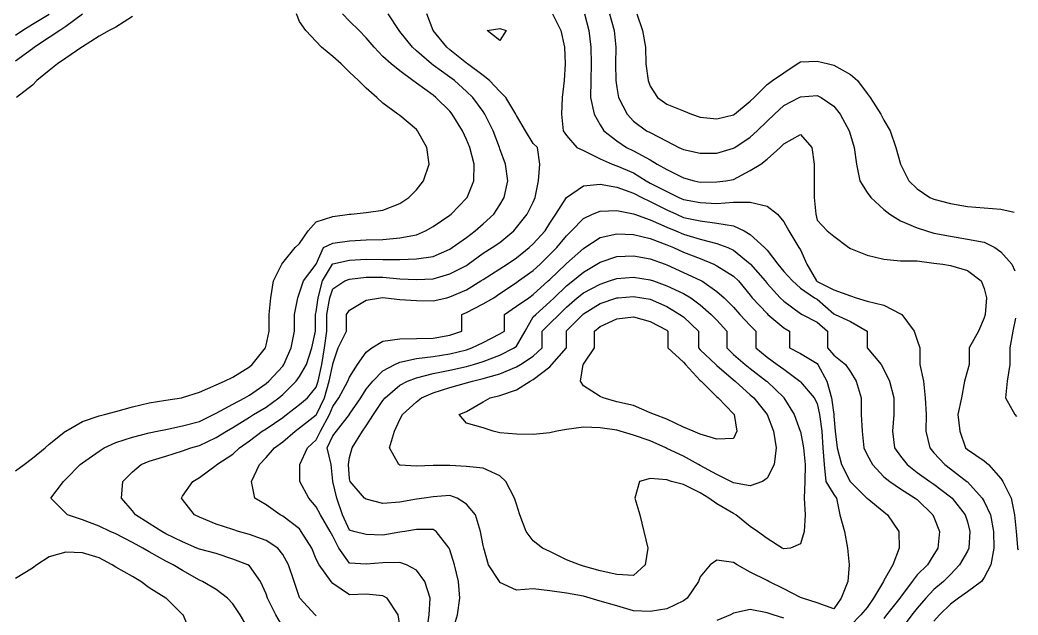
# Model space of a CAD drawing. Header units: inches. Extents: x 450896 to 463247, y 7386701 to 7399440.
# Drawn here: x 461479 to 463230, y 7388434 to 7389478 of the extents above; entities that cross this region are included whole.
import ezdxf

# ---------------------------------------------------------------- set-up
doc = ezdxf.new("R2010")
doc.units = ezdxf.units.IN
doc.header["$MEASUREMENT"] = 0

msp = doc.modelspace()

# ---------------------------------------------------------------- linework, layer by layer
for points, elevation in [([(461471.8, 7388687.2), (461486.5, 7388698.3), (461501.1, 7388709.5), (461523.4, 7388727.6), (461530.4, 7388734.3), (461559.5, 7388756.9), (461559.7, 7388757), (461589, 7388773.7), (461618.3, 7388784), (461627.4, 7388786.2), (461647.6, 7388791.8), (461676.8, 7388799.8), (461706.1, 7388806.7), (461735.4, 7388811.4), (461762.6, 7388815.4), (461764.7, 7388815.9), (461794, 7388825.6), (461823.3, 7388838.4), (461838.3, 7388844.7), (461852.6, 7388851.7), (461881.8, 7388870), (461886.6, 7388874), (461909.9, 7388903.3), (461911.1, 7388907.6), (461916.6, 7388932.6), (461916.6, 7388961.9), (461919.2, 7388991.2), (461923.9, 7389020.5), (461938.6, 7389049.7), (461940.4, 7389052.2), (461961.9, 7389079), (461969.7, 7389086.2), (461984.9, 7389108.3), (461999, 7389124.4), (462028.3, 7389133.8), (462057.6, 7389137.4), (462060.1, 7389137.6), (462086.9, 7389140.4), (462116.1, 7389144.5), (462145.4, 7389156.4), (462161.4, 7389166.9), (462174.7, 7389180.6), (462187.3, 7389196.2), (462197.3, 7389225.5), (462193, 7389254.8), (462176.7, 7389284), (462174.7, 7389286.1), (462145.4, 7389310.9), (462142.4, 7389313.3), (462116.1, 7389332.5), (462105.1, 7389342.6), (462086.9, 7389358.8), (462073.2, 7389371.9), (462057.6, 7389386.8), (462042.5, 7389401.2), (462028.3, 7389414.2), (462008.5, 7389430.5), (461999, 7389440.4), (461981, 7389459.8), (461969.7, 7389475.4), (461964.4, 7389489.1)], 20), ([(461589, 7389488.4), (461559.7, 7389467), (461549, 7389459.8), (461530.4, 7389447.3), (461504.6, 7389430.5), (461501.1, 7389427.7), (461471.8, 7389405.9)], 40), ([(461530.4, 7389487.9), (461501.1, 7389470.3), (461484.2, 7389459.8), (461471.8, 7389451)], 60), ([(461881.8, 7388406.5), (461865.4, 7388434.7), (461852.6, 7388454.2), (461843.2, 7388464), (461823.3, 7388479.4), (461799.5, 7388493.3), (461794, 7388495.7), (461764.7, 7388512.7), (461748, 7388522.6), (461735.4, 7388529), (461706.1, 7388545.5), (461694.6, 7388551.9), (461676.8, 7388561.7), (461647.6, 7388576.8), (461637.5, 7388581.2), (461618.3, 7388590.4), (461589, 7388601.2), (461562.7, 7388610.4), (461559.7, 7388613.4), (461533.4, 7388639.7), (461555.6, 7388669), (461559.7, 7388672.9), (461584.8, 7388698.3), (461589, 7388701.4), (461618.3, 7388721.9), (461627.3, 7388727.6), (461647.6, 7388737.2), (461676.8, 7388746.7), (461706.1, 7388754.1), (461719.9, 7388756.9), (461735.4, 7388760.1), (461764.7, 7388766.4), (461794, 7388774.1), (461818.9, 7388786.2), (461823.3, 7388788.5), (461852.6, 7388804.1), (461873.7, 7388815.4), (461881.8, 7388820.1), (461911.1, 7388840.7), (461916, 7388844.7), (461940.4, 7388871.3), (461942.4, 7388874), (461955, 7388903.3), (461961, 7388932.6), (461961, 7388961.9), (461966.7, 7388991.2), (461969.7, 7388999.6), (461976.9, 7389020.5), (461999, 7389049.7), (461999, 7389049.9), (462011.5, 7389079), (462028.3, 7389086.7), (462057.6, 7389091.1), (462086.9, 7389092.7), (462116.1, 7389093.4), (462145.4, 7389096.4), (462174.7, 7389101.7), (462190.6, 7389108.3), (462204, 7389116.1), (462233.3, 7389135.8), (462235.6, 7389137.6), (462262.6, 7389165.7), (462263.6, 7389166.9), (462275.7, 7389196.2), (462275.9, 7389225.5), (462268.7, 7389254.8), (462262.6, 7389268.8), (462255.4, 7389284), (462237.5, 7389313.3), (462233.3, 7389318.3), (462209.1, 7389342.6), (462204, 7389346.6), (462174.7, 7389367.4), (462168.6, 7389371.9), (462145.4, 7389389.2), (462130.2, 7389401.2), (462116.1, 7389414), (462100.5, 7389430.5), (462086.9, 7389447.1), (462074.1, 7389459.8), (462057.6, 7389476.2), (462044.9, 7389489.1)], 40), ([(461940.4, 7388414), (461927.9, 7388434.7), (461913.8, 7388464), (461911.1, 7388471.7), (461901.3, 7388493.3), (461881.8, 7388520.6), (461878.9, 7388522.6), (461852.6, 7388532.3), (461823.3, 7388542.4), (461794, 7388549.9), (461789.7, 7388551.9), (461764.7, 7388563.1), (461735.4, 7388577.2), (461728, 7388581.2), (461706.1, 7388595), (461682.2, 7388610.4), (461676.8, 7388617.2), (461657.3, 7388639.7), (461659.6, 7388669), (461676.8, 7388685.8), (461692.2, 7388698.3), (461706.1, 7388704.5), (461735.4, 7388713), (461764.7, 7388722.5), (461778.9, 7388727.6), (461794, 7388732), (461823.3, 7388745.7), (461841.4, 7388756.9), (461852.6, 7388763.3), (461881.8, 7388781.7), (461889.1, 7388786.2), (461911.1, 7388799.4), (461933.6, 7388815.4), (461940.4, 7388821.1), (461964.1, 7388844.7), (461969.7, 7388852.7), (461981.9, 7388874), (461991.4, 7388903.3), (461997.9, 7388932.6), (461997.9, 7388961.9), (461999, 7388966.6), (462002.2, 7388991.2), (462010.3, 7389020.5), (462027.8, 7389049.7), (462028.3, 7389050.3), (462057.6, 7389057.1), (462086.9, 7389059), (462116.1, 7389058.1), (462145.4, 7389058.2), (462174.7, 7389059.2), (462204, 7389063.7), (462233.3, 7389076.5), (462237.4, 7389079), (462262.6, 7389096.7), (462277.9, 7389108.3), (462291.9, 7389120.6), (462310.3, 7389137.6), (462321.2, 7389153.9), (462328.6, 7389166.9), (462334.9, 7389196.2), (462330.9, 7389225.5), (462321.2, 7389252.5), (462320.4, 7389254.8), (462309.3, 7389284), (462294.7, 7389313.3), (462291.9, 7389317.9), (462273.7, 7389342.6), (462262.6, 7389352.7), (462241.5, 7389371.9), (462233.3, 7389378.2), (462204, 7389399.1), (462201.2, 7389401.2), (462174.7, 7389424.2), (462167.8, 7389430.5), (462145.4, 7389458.2), (462144.3, 7389459.8), (462125.2, 7389489.1)], 60), ([(461999, 7388433.1), (461997.1, 7388434.7), (461970.3, 7388464), (461969.7, 7388465.3), (461960.5, 7388493.3), (461950.2, 7388522.6), (461940.4, 7388540.7), (461931.5, 7388551.9), (461911.1, 7388565), (461881.8, 7388575.6), (461862.9, 7388581.2), (461852.6, 7388584.4), (461823.3, 7388593.6), (461794, 7388605.9), (461785.4, 7388610.4), (461764.7, 7388637), (461762.6, 7388639.7), (461764.7, 7388643.2), (461782.4, 7388669), (461794, 7388675.5), (461823.3, 7388697.2), (461824.4, 7388698.3), (461852.6, 7388716.9), (461864.4, 7388727.6), (461881.8, 7388740.3), (461904.1, 7388756.9), (461911.1, 7388761.2), (461940.4, 7388781.1), (461947.1, 7388786.2), (461969.7, 7388803.9), (461983.7, 7388815.4), (461999, 7388834.3), (462002.3, 7388844.7), (462009.1, 7388874), (462013.3, 7388903.3), (462017.4, 7388932.6), (462017.4, 7388961.9), (462022.8, 7388991.2), (462028.3, 7389006.5), (462049.1, 7389020.5), (462057.6, 7389023.7), (462086.9, 7389027.4), (462116.1, 7389026.9), (462145.4, 7389024.4), (462174.7, 7389023.3), (462204, 7389024.5), (462233.3, 7389032.9), (462262.6, 7389047.9), (462265.5, 7389049.7), (462291.9, 7389069.1), (462307.7, 7389079), (462321.2, 7389087.9), (462345.4, 7389108.3), (462350.4, 7389114.1), (462368.8, 7389137.6), (462379.7, 7389158.9), (462383.3, 7389166.9), (462389.2, 7389196.2), (462391.4, 7389225.5), (462387.1, 7389254.8), (462379.7, 7389261.4), (462365.9, 7389284), (462350.4, 7389310.7), (462349.3, 7389313.3), (462331.7, 7389342.6), (462321.2, 7389352.6), (462302.9, 7389371.9), (462291.9, 7389381.1), (462264.5, 7389401.2), (462262.6, 7389402.7), (462233.3, 7389426.1), (462228.3, 7389430.5), (462204.1, 7389459.8), (462204, 7389460), (462193.2, 7389489.1)], 80), ([(462413.4, 7389489.1), (462428.1, 7389459.8), (462434.3, 7389430.5), (462435.6, 7389401.2), (462434, 7389371.9), (462430.6, 7389342.6), (462429.1, 7389313.3), (462432.4, 7389284), (462438.3, 7389275.6), (462456.4, 7389254.8), (462467.6, 7389249.4), (462496.9, 7389234.9), (462518, 7389225.5), (462526.2, 7389222.7), (462555.5, 7389210.2), (462577.7, 7389196.2), (462584.7, 7389192.2), (462614, 7389177.6), (462635.3, 7389166.9), (462643.3, 7389163.3), (462672.6, 7389158.2), (462701.9, 7389156.5), (462731.2, 7389158.6), (462760.5, 7389158.7), (462789.8, 7389151.6), (462808.1, 7389137.6), (462819, 7389124.4), (462828.2, 7389108.3), (462845.5, 7389079), (462848.3, 7389075.3), (462859.5, 7389049.7), (462876.3, 7389020.5), (462877.6, 7389019.4), (462906.9, 7389004.7), (462936.2, 7388994.7), (462946, 7388991.2), (462965.5, 7388984.8), (462994.8, 7388978.2), (463024, 7388963.1), (463026.2, 7388961.9), (463047.9, 7388932.6), (463053.3, 7388916.8), (463057.7, 7388903.3), (463057.7, 7388874), (463064, 7388844.7), (463067.4, 7388815.4), (463068.8, 7388786.2), (463068.3, 7388756.9), (463075.5, 7388727.6), (463082.6, 7388719.3), (463101.8, 7388698.3), (463111.9, 7388690.8), (463140.1, 7388669), (463141.2, 7388668), (463167, 7388639.7), (463170.5, 7388633.6), (463181.7, 7388610.4), (463187.3, 7388581.2), (463187.7, 7388551.9), (463182.4, 7388522.6), (463170.5, 7388500.3), (463165.9, 7388493.3), (463141.2, 7388475.4), (463125.4, 7388464), (463111.9, 7388453.7), (463092.1, 7388434.7), (463082.6, 7388423.6)], 80), ([(462469.5, 7389489.1), (462477.3, 7389459.8), (462481, 7389430.5), (462481.3, 7389401.2), (462480.7, 7389371.9), (462480.2, 7389342.6), (462486.5, 7389313.3), (462496.9, 7389294.1), (462503.5, 7389284), (462526.2, 7389266.1), (462543.2, 7389254.8), (462555.5, 7389248.5), (462584.7, 7389233), (462597, 7389225.5), (462614, 7389216.2), (462643.3, 7389201.5), (462662.2, 7389196.2), (462672.6, 7389193.9), (462701.9, 7389194.3), (462717.5, 7389196.2), (462731.2, 7389198.5), (462760.5, 7389214.2), (462779.2, 7389225.5), (462789.8, 7389234), (462812.6, 7389254.8), (462819, 7389260.9), (462848.3, 7389277.3), (462868.1, 7389254.8), (462872.4, 7389225.5), (462872.4, 7389196.2), (462872.6, 7389166.9), (462875.3, 7389137.6), (462877.6, 7389126.9), (462895.4, 7389108.3), (462906.9, 7389099.1), (462933.5, 7389079), (462936.2, 7389077.4), (462965.5, 7389065.7), (462994.8, 7389058.7), (463024, 7389055.6), (463053.3, 7389055.8), (463082.6, 7389051.6), (463098.1, 7389049.7), (463111.9, 7389047.7), (463141.2, 7389038.9), (463165.5, 7389020.5), (463170.5, 7389007.2), (463174.5, 7388991.2), (463172.2, 7388961.9), (463170.5, 7388955.8), (463160.7, 7388932.6), (463144.1, 7388903.3), (463144.1, 7388874), (463141.2, 7388863.7), (463136.2, 7388844.7), (463130.8, 7388815.4), (463124.3, 7388786.2), (463128.2, 7388756.9), (463138, 7388727.6), (463141.2, 7388724.8), (463170.5, 7388705.2), (463178.3, 7388698.3), (463199.8, 7388674.2), (463203.5, 7388669), (463218, 7388639.7), (463223.8, 7388610.4), (463227, 7388581.2), (463229.1, 7388553.4), (463229.2, 7388551.9), (463230.1, 7388548.7)], 60), ([(462513.3, 7389489.1), (462521.7, 7389459.8), (462524.5, 7389430.5), (462524.2, 7389401.2), (462524.4, 7389371.9), (462526.2, 7389360.1), (462529.4, 7389342.6), (462544.5, 7389313.3), (462555.5, 7389301.1), (462578.1, 7389284), (462584.7, 7389280.7), (462614, 7389265.5), (462635.1, 7389254.8), (462643.3, 7389251), (462672.6, 7389244.5), (462701.9, 7389244.5), (462731.2, 7389253.3), (462733.4, 7389254.8), (462760.5, 7389272.8), (462772.6, 7389284), (462789.8, 7389300.7), (462802.9, 7389313.3), (462819, 7389328.2), (462846.4, 7389342.6), (462848.3, 7389343.5), (462877.6, 7389346.1), (462884.5, 7389342.6), (462906.9, 7389326.9), (462918.1, 7389313.3), (462934, 7389284), (462936.2, 7389276.5), (462942.7, 7389254.8), (462946.9, 7389225.5), (462952.3, 7389196.2), (462965.5, 7389175.9), (462971.9, 7389166.9), (462994.8, 7389145.6), (463005, 7389137.6), (463024, 7389126.2), (463053.3, 7389113.5), (463069.6, 7389108.3), (463082.6, 7389104.6), (463111.9, 7389099.3), (463141.2, 7389094.1), (463170.5, 7389088.3), (463189.3, 7389079), (463199.8, 7389071.7), (463219.4, 7389049.7), (463224.6, 7389038.1)], 40), ([(462561.3, 7389489.1), (462571.1, 7389459.8), (462576.5, 7389430.5), (462577.4, 7389401.2), (462581.1, 7389371.9), (462584.7, 7389362.5), (462597.6, 7389342.6), (462614, 7389330.5), (462643.3, 7389318.9), (462657.1, 7389313.3), (462672.6, 7389307.8), (462701.9, 7389305.2), (462731.2, 7389312.1), (462732.8, 7389313.3), (462760.5, 7389335.7), (462767.3, 7389342.6), (462789.8, 7389364.9), (462799.3, 7389371.9), (462819, 7389385.7), (462842.9, 7389401.2), (462848.3, 7389404.8), (462877.6, 7389406), (462897.4, 7389401.2), (462906.9, 7389398.9), (462936.2, 7389382.5), (462948.4, 7389371.9), (462965.5, 7389349.6), (462970.8, 7389342.6), (462989.5, 7389313.3), (462994.8, 7389302.5), (463005.7, 7389284), (463015.9, 7389254.8), (463024, 7389225.5), (463024, 7389225.2), (463038.4, 7389196.2), (463053.3, 7389182), (463075.5, 7389166.9), (463082.6, 7389163.8), (463111.9, 7389156.2), (463141.2, 7389150.9), (463170.5, 7389148.7), (463199.8, 7389146.7), (463223.4, 7389141.4)], 20), ([(461676.8, 7389484.4), (461647.6, 7389466), (461635.7, 7389459.8), (461618.3, 7389449.7), (461589, 7389431.3), (461587.7, 7389430.5), (461559.7, 7389411.2), (461545.4, 7389401.2), (461530.4, 7389389.9), (461509, 7389371.9), (461501.1, 7389363.9), (461473.3, 7389342.6)], 20), ([(462332.3, 7389459.8), (462321.2, 7389442.4), (462298.6, 7389459.8), (462321.2, 7389463.6), (462332.3, 7389459.8)], 100), ([(462145.4, 7388416.3), (462142.9, 7388434.7), (462123.4, 7388464), (462116.1, 7388468.4), (462086.9, 7388471), (462057.6, 7388469.9), (462028.3, 7388490), (462025.4, 7388493.3), (462004.3, 7388522.6), (461999, 7388532.4), (461991.5, 7388551.9), (461972.9, 7388581.2), (461969.7, 7388585.7), (461940.4, 7388607.9), (461935.5, 7388610.4), (461911.1, 7388628), (461891.4, 7388639.7), (461885.5, 7388669), (461899.6, 7388698.3), (461911.1, 7388710.6), (461925.7, 7388727.6), (461940.4, 7388738.4), (461961.9, 7388756.9), (461969.7, 7388762.7), (461999, 7388785.5), (461999.4, 7388786.2), (462013.3, 7388815.4), (462021.8, 7388844.7), (462028.2, 7388874), (462028.3, 7388875), (462037.3, 7388903.3), (462051.9, 7388932.6), (462051.9, 7388961.9), (462057.6, 7388969), (462086.9, 7388987), (462111.7, 7388991.2), (462116.1, 7388991.7), (462120.4, 7388991.2), (462145.4, 7388988.2), (462174.7, 7388986.1), (462204, 7388985.7), (462228, 7388991.2), (462233.3, 7388992.5), (462262.6, 7389005.1), (462287.8, 7389020.5), (462291.9, 7389023), (462321.2, 7389041.6), (462333.9, 7389049.7), (462350.4, 7389061.2), (462372.8, 7389079), (462379.7, 7389085.6), (462400.4, 7389108.3), (462409, 7389121.6), (462419.3, 7389137.6), (462438.3, 7389166.9), (462438.3, 7389166.9), (462467.6, 7389187.4), (462496.9, 7389190.1), (462526.2, 7389185), (462555.5, 7389174.8), (462570.3, 7389166.9), (462584.7, 7389159.8), (462614, 7389145.3), (462630.7, 7389137.6), (462643.3, 7389132), (462672.6, 7389125.7), (462701.9, 7389122), (462731.2, 7389117.3), (462749.8, 7389108.3), (462760.5, 7389101.8), (462785.6, 7389079), (462789.8, 7389074.5), (462808.7, 7389049.7), (462819, 7389037), (462834.4, 7389020.5), (462848.3, 7389007.6), (462872.8, 7388991.2), (462877.6, 7388988.6), (462906.9, 7388962.8), (462909.3, 7388961.9), (462936.2, 7388949.6), (462965.5, 7388932.7), (462965.6, 7388932.6), (462965.6, 7388903.3), (462990.2, 7388874), (462994.8, 7388865.1), (463004.8, 7388844.7), (463012.5, 7388815.4), (463012.2, 7388786.2), (463009.9, 7388756.9), (463013.3, 7388727.6), (463024, 7388713), (463035.4, 7388698.3), (463053.3, 7388684.7), (463075.6, 7388669), (463082.6, 7388664.1), (463111.9, 7388641.9), (463114.3, 7388639.7), (463137.4, 7388610.4), (463141.2, 7388598), (463145.3, 7388581.2), (463143.8, 7388551.9), (463141.2, 7388546.3), (463127.5, 7388522.6), (463111.9, 7388505.8), (463099.3, 7388493.3), (463082.6, 7388479), (463068.4, 7388464), (463053.3, 7388446.7), (463043.5, 7388434.7), (463024, 7388408.1)], 100), ([(462192.9, 7388405.4), (462197.4, 7388434.7), (462198.9, 7388464), (462189.8, 7388493.3), (462174.7, 7388512.9), (462157.4, 7388522.6), (462145.4, 7388526.5), (462116.1, 7388526), (462086.9, 7388524), (462057.6, 7388525.5), (462038.9, 7388551.9), (462028.3, 7388572.6), (462023.2, 7388581.2), (462006.8, 7388610.4), (461999, 7388624.2), (461985.9, 7388639.7), (461970.4, 7388669), (461970.5, 7388698.3), (461983.9, 7388727.6), (461999, 7388741.6), (462006.7, 7388756.9), (462022.4, 7388786.2), (462028.3, 7388800.3), (462038.5, 7388815.4), (462054.2, 7388844.7), (462057.6, 7388851.5), (462071.2, 7388874), (462086.9, 7388895.6), (462096.6, 7388903.3), (462116.1, 7388914.7), (462145.4, 7388919.1), (462174.7, 7388919.5), (462204, 7388919.9), (462233.3, 7388925.2), (462254.4, 7388932.6), (462254.4, 7388961.9), (462262.6, 7388965.1), (462291.9, 7388980.3), (462310.3, 7388991.2), (462321.2, 7388998.4), (462350.4, 7389018.1), (462353.7, 7389020.5), (462379.7, 7389039), (462391.8, 7389049.7), (462409, 7389066.9), (462420.9, 7389079), (462438.3, 7389099.5), (462446.9, 7389108.3), (462467.6, 7389129.8), (462483.7, 7389137.6), (462496.9, 7389143.2), (462526.2, 7389144.4), (462555.5, 7389138.5), (462557.4, 7389137.6), (462584.7, 7389127.7), (462614, 7389115.1), (462629.8, 7389108.3), (462643.3, 7389102.5), (462672.6, 7389094), (462701.9, 7389086.3), (462721.1, 7389079), (462731.2, 7389074.4), (462760.5, 7389050.3), (462761, 7389049.7), (462786.3, 7389020.5), (462789.8, 7389016.3), (462812.7, 7388991.2), (462819, 7388984.9), (462848.3, 7388963.6), (462851.6, 7388961.9), (462877.6, 7388948.5), (462895.8, 7388932.6), (462895.8, 7388903.3), (462906.9, 7388890.1), (462927.5, 7388874), (462936.2, 7388861.1), (462945.9, 7388844.7), (462955, 7388815.4), (462955.2, 7388786.2), (462956.4, 7388756.9), (462959.6, 7388727.6), (462965.5, 7388715.5), (462975, 7388698.3), (462994.8, 7388677.2), (463005, 7388669), (463024, 7388655.7), (463049.9, 7388639.7), (463053.3, 7388636.9), (463080.8, 7388610.4), (463082.6, 7388606.2), (463092.2, 7388581.2), (463089.6, 7388551.9), (463082.6, 7388540.4), (463071, 7388522.6), (463053.3, 7388505), (463044.3, 7388493.3), (463024, 7388465.9), (463022.6, 7388464), (462999.4, 7388434.7), (462994.8, 7388428.5)], 120), ([(462238.2, 7388405.4), (462246.7, 7388434.7), (462250.8, 7388464), (462248.4, 7388493.3), (462241.7, 7388522.6), (462233.3, 7388549.1), (462232.2, 7388551.9), (462209.7, 7388581.2), (462204, 7388584.6), (462174.7, 7388584.4), (462154.6, 7388581.2), (462145.4, 7388579.8), (462116.1, 7388574.8), (462086.9, 7388575.6), (462065.2, 7388581.2), (462057.6, 7388583.5), (462044.9, 7388610.4), (462035.1, 7388639.7), (462028.3, 7388669), (462028.3, 7388669.4), (462025.1, 7388698.3), (462018.3, 7388727.6), (462028.3, 7388748.6), (462034.8, 7388756.9), (462057.2, 7388786.2), (462057.6, 7388786.7), (462077.4, 7388815.4), (462086.9, 7388830.5), (462098.4, 7388844.7), (462116.1, 7388862.6), (462136.8, 7388874), (462145.4, 7388877.8), (462174.7, 7388884.5), (462204, 7388887.9), (462233.3, 7388892.5), (462262.6, 7388899.9), (462271.8, 7388903.3), (462291.9, 7388912.8), (462321.2, 7388927.5), (462329.3, 7388932.6), (462329.3, 7388961.9), (462350.4, 7388976.1), (462371.7, 7388991.2), (462379.7, 7388996.9), (462405.8, 7389020.5), (462409, 7389023.3), (462436.7, 7389049.7), (462438.3, 7389051.4), (462467.6, 7389077.4), (462470.3, 7389079), (462496.9, 7389096.6), (462526.2, 7389103.2), (462555.5, 7389102.2), (462584.7, 7389094.9), (462614, 7389083.6), (462625.6, 7389079), (462643.3, 7389071.3), (462672.6, 7389059.7), (462696.5, 7389049.7), (462701.9, 7389047.1), (462731.2, 7389028.8), (462739.9, 7389020.5), (462760.5, 7388995.5), (462764, 7388991.2), (462789.8, 7388963.5), (462791.4, 7388961.9), (462819, 7388938), (462829.1, 7388932.6), (462829.1, 7388903.3), (462848.3, 7388893), (462877.6, 7388875.8), (462879.1, 7388874), (462894.9, 7388844.7), (462902.9, 7388815.4), (462906.7, 7388786.2), (462906.9, 7388783.2), (462909.6, 7388756.9), (462912.9, 7388727.6), (462920.7, 7388698.3), (462935.7, 7388669), (462936.2, 7388668.3), (462965, 7388639.7), (462965.5, 7388639.3), (462994.8, 7388615.6), (463001, 7388610.4), (463020.9, 7388581.2), (463021.8, 7388551.9), (463010.4, 7388522.6), (462994.8, 7388494.8), (462993.9, 7388493.3), (462976.5, 7388464), (462965.5, 7388447.7), (462954.6, 7388434.7), (462936.2, 7388416.1)], 140), ([(462919.8, 7388464), (462906.9, 7388445.1), (462877.6, 7388455.6), (462851.8, 7388464), (462848.3, 7388465.2), (462819, 7388480.6), (462792.9, 7388493.3), (462789.8, 7388495), (462760.5, 7388509.4), (462737.3, 7388522.6), (462731.2, 7388526.7), (462701.9, 7388530.5), (462689.8, 7388522.6), (462672.6, 7388501.6), (462669.5, 7388493.3), (462649.6, 7388464), (462643.3, 7388459.1), (462614, 7388445.3), (462584.7, 7388440.5), (462555.5, 7388441.7), (462526.2, 7388450.5), (462496.9, 7388458.9), (462479.5, 7388464), (462467.6, 7388467.7), (462438.3, 7388472.6), (462409, 7388477), (462379.7, 7388480.5), (462350.4, 7388478.1), (462321.2, 7388491.6), (462320.3, 7388493.3), (462301.2, 7388522.6), (462293, 7388551.9), (462291.9, 7388556.5), (462287.4, 7388581.2), (462278.4, 7388610.4), (462262.6, 7388629.1), (462246.3, 7388639.7), (462233.3, 7388644.4), (462204, 7388641.8), (462188.4, 7388639.7), (462174.7, 7388638), (462145.4, 7388632.3), (462116.1, 7388630.4), (462086.9, 7388637.8), (462083.9, 7388639.7), (462058.4, 7388669), (462057.6, 7388673.3), (462055.7, 7388698.3), (462057.6, 7388710.6), (462062.3, 7388727.6), (462080.2, 7388756.9), (462086.9, 7388766.6), (462099.4, 7388786.2), (462116.1, 7388810.6), (462120, 7388815.4), (462145.4, 7388837.7), (462159.3, 7388844.7), (462174.7, 7388850.7), (462204, 7388858), (462233.3, 7388863.9), (462262.6, 7388870.7), (462275, 7388874), (462291.9, 7388879.2), (462321.2, 7388890.5), (462346.2, 7388903.3), (462350.4, 7388905.9), (462365.8, 7388932.6), (462379.7, 7388957.5), (462384.2, 7388961.9), (462409, 7388984), (462416.5, 7388991.2), (462438.3, 7389011.9), (462449.3, 7389020.5), (462467.6, 7389035.8), (462491.1, 7389049.7), (462496.9, 7389053.4), (462526.2, 7389063.3), (462555.5, 7389064.6), (462584.7, 7389059.1), (462611.4, 7389049.7), (462614, 7389048.8), (462643.3, 7389035.3), (462672.6, 7389022.1), (462675.6, 7389020.5), (462701.9, 7389002.3), (462714.5, 7388991.2), (462731.2, 7388974.4), (462742.2, 7388961.9), (462760.5, 7388942.3), (462770.1, 7388932.6), (462770.1, 7388903.3), (462789.8, 7388887), (462807.6, 7388874), (462819, 7388865.6), (462847.3, 7388844.7), (462848.3, 7388843.6), (462872.4, 7388815.4), (462877.6, 7388805.3), (462881.9, 7388786.2), (462885.7, 7388756.9), (462887.9, 7388727.6), (462890.1, 7388698.3), (462893.2, 7388669), (462906.9, 7388645.8), (462911.8, 7388639.7), (462917.4, 7388610.4), (462925.7, 7388581.2), (462930.8, 7388551.9), (462933.7, 7388522.6), (462931.8, 7388493.3), (462919.8, 7388464)], 160), ([(462575.8, 7388522.6), (462555.5, 7388503.6), (462526.2, 7388505.7), (462496.9, 7388512.3), (462467.6, 7388520.3), (462460.6, 7388522.6), (462438.3, 7388531.4), (462409, 7388545.7), (462396.1, 7388551.9), (462379.7, 7388564.8), (462367.5, 7388581.2), (462356.4, 7388610.4), (462350.4, 7388628.7), (462346.7, 7388639.7), (462331.6, 7388669), (462321.2, 7388678.4), (462291.9, 7388692.4), (462262.6, 7388694.8), (462233.3, 7388696.8), (462204, 7388697), (462174.7, 7388695.5), (462145.4, 7388697.6), (462143.9, 7388698.3), (462127.5, 7388727.6), (462136.2, 7388756.9), (462145.4, 7388777.5), (462150.1, 7388786.2), (462174.7, 7388808.7), (462183.6, 7388815.4), (462204, 7388824.2), (462233.3, 7388833.7), (462262.6, 7388841.7), (462273.1, 7388844.7), (462291.9, 7388849.3), (462321.2, 7388857.7), (462350.4, 7388870), (462357.1, 7388874), (462379.7, 7388888.5), (462395.3, 7388903.3), (462395.3, 7388932.6), (462409, 7388946.1), (462425, 7388961.9), (462438.3, 7388974.8), (462456.6, 7388991.2), (462467.6, 7388999.9), (462496.9, 7389015.1), (462513.4, 7389020.5), (462526.2, 7389025.1), (462555.5, 7389027.4), (462584.7, 7389022.7), (462590.9, 7389020.5), (462614, 7389012.2), (462643.3, 7388998.4), (462655.9, 7388991.2), (462672.6, 7388978.7), (462691.7, 7388961.9), (462701.9, 7388951.9), (462719.3, 7388932.6), (462719.3, 7388903.3), (462731.2, 7388891.4), (462751.6, 7388874), (462760.5, 7388867.1), (462789.1, 7388844.7), (462789.8, 7388844.2), (462819, 7388816), (462819.5, 7388815.4), (462837.2, 7388786.2), (462848.2, 7388756.9), (462848.3, 7388756.2), (462853.7, 7388727.6), (462856.5, 7388698.3), (462856.3, 7388669), (462854.7, 7388639.7), (462856.7, 7388610.4), (462855, 7388581.2), (462848.3, 7388559.6), (462830.9, 7388551.9), (462819, 7388550.4), (462816.3, 7388551.9), (462789.8, 7388568.6), (462773.1, 7388581.2), (462760.5, 7388589.8), (462735, 7388610.4), (462731.2, 7388612.4), (462701.9, 7388629.8), (462687.9, 7388639.7), (462672.6, 7388648.9), (462643.3, 7388663.6), (462622.4, 7388669), (462614, 7388671.4), (462584.7, 7388673.7), (462565.9, 7388669), (462557.7, 7388639.7), (462566.5, 7388610.4), (462573.6, 7388581.2), (462580.9, 7388551.9), (462575.8, 7388522.6)], 180), ([(462781.9, 7388669), (462760.5, 7388661.4), (462731.2, 7388666.2), (462726.1, 7388669), (462701.9, 7388681.1), (462672.6, 7388696.6), (462669.7, 7388698.3), (462643.3, 7388713), (462614, 7388726.7), (462612.3, 7388727.6), (462584.7, 7388740.2), (462555.5, 7388750), (462531.9, 7388756.9), (462526.2, 7388758.5), (462496.9, 7388763), (462467.6, 7388763.9), (462438.3, 7388760.2), (462421.3, 7388756.9), (462409, 7388754.3), (462379.7, 7388751), (462350.4, 7388751.8), (462321.2, 7388754.3), (462309.3, 7388756.9), (462291.9, 7388763.1), (462262.6, 7388771.1), (462249.8, 7388786.2), (462262.6, 7388791.6), (462291.9, 7388808.2), (462303.9, 7388815.4), (462321.2, 7388819.7), (462350.4, 7388829.8), (462374.2, 7388844.7), (462379.7, 7388847.7), (462409, 7388870.1), (462412.1, 7388874), (462438.1, 7388903.3), (462438.1, 7388932.6), (462438.3, 7388932.8), (462466.4, 7388961.9), (462467.6, 7388963), (462496.9, 7388980.8), (462526.2, 7388990.9), (462528.9, 7388991.2), (462555.5, 7388993.4), (462570.4, 7388991.2), (462584.7, 7388988.8), (462614, 7388975.9), (462637.1, 7388961.9), (462643.3, 7388957.4), (462669.3, 7388932.6), (462669.3, 7388903.3), (462672.6, 7388899.7), (462700.1, 7388874), (462701.9, 7388872.4), (462731.2, 7388846.9), (462733.9, 7388844.7), (462760.5, 7388820.9), (462766.7, 7388815.4), (462789.8, 7388786.3), (462789.8, 7388786.2), (462801.1, 7388756.9), (462805.7, 7388727.6), (462802.3, 7388698.3), (462789.8, 7388674.3), (462781.9, 7388669)], 200), ([(462736.9, 7388756.9), (462731.2, 7388744.1), (462701.9, 7388742.9), (462672.6, 7388752), (462660, 7388756.9), (462643.3, 7388764.3), (462614, 7388778), (462592.2, 7388786.2), (462584.7, 7388789), (462555.5, 7388802), (462526.2, 7388808.7), (462502.5, 7388815.4), (462496.9, 7388818), (462467.6, 7388836.3), (462462.5, 7388844.7), (462467.2, 7388874), (462467.6, 7388874.6), (462487.4, 7388903.3), (462487.4, 7388932.6), (462496.9, 7388940.7), (462526.2, 7388954.2), (462555.5, 7388957.6), (462584.7, 7388949.2), (462614, 7388934.1), (462616, 7388932.6), (462616, 7388903.3), (462643.3, 7388877.8), (462646.7, 7388874), (462672.6, 7388846.1), (462674.2, 7388844.7), (462701.9, 7388817.4), (462704, 7388815.4), (462731.2, 7388787.5), (462732.4, 7388786.2), (462736.9, 7388756.9)], 220), ([(463225.5, 7388955.4), (463221.1, 7388932.6), (463215.7, 7388903.3), (463215.7, 7388874), (463211, 7388844.7), (463208.3, 7388815.4), (463224.6, 7388786.2), (463227.4, 7388782.5)], 40), ([(461778.1, 7388405.4), (461765.8, 7388434.7), (461764.7, 7388435.7), (461735.7, 7388464), (461735.4, 7388464.2), (461706.1, 7388482.4), (461691.6, 7388493.3), (461676.8, 7388502), (461647.6, 7388518.6), (461641.2, 7388522.6), (461618.3, 7388535.1), (461589, 7388543.7), (461559.7, 7388544.9), (461530.4, 7388536.6), (461509.1, 7388522.6), (461501.1, 7388516.7), (461471.8, 7388498.6)], 20), ([(462819, 7388428.7), (462800.5, 7388434.7), (462789.8, 7388438.2), (462760.5, 7388444.1), (462731.2, 7388437.6), (462725.9, 7388434.7), (462701.9, 7388425)], 140)]:
    msp.add_lwpolyline(points, dxfattribs=dict(elevation=elevation))

doc.saveas('drawing.dxf')
